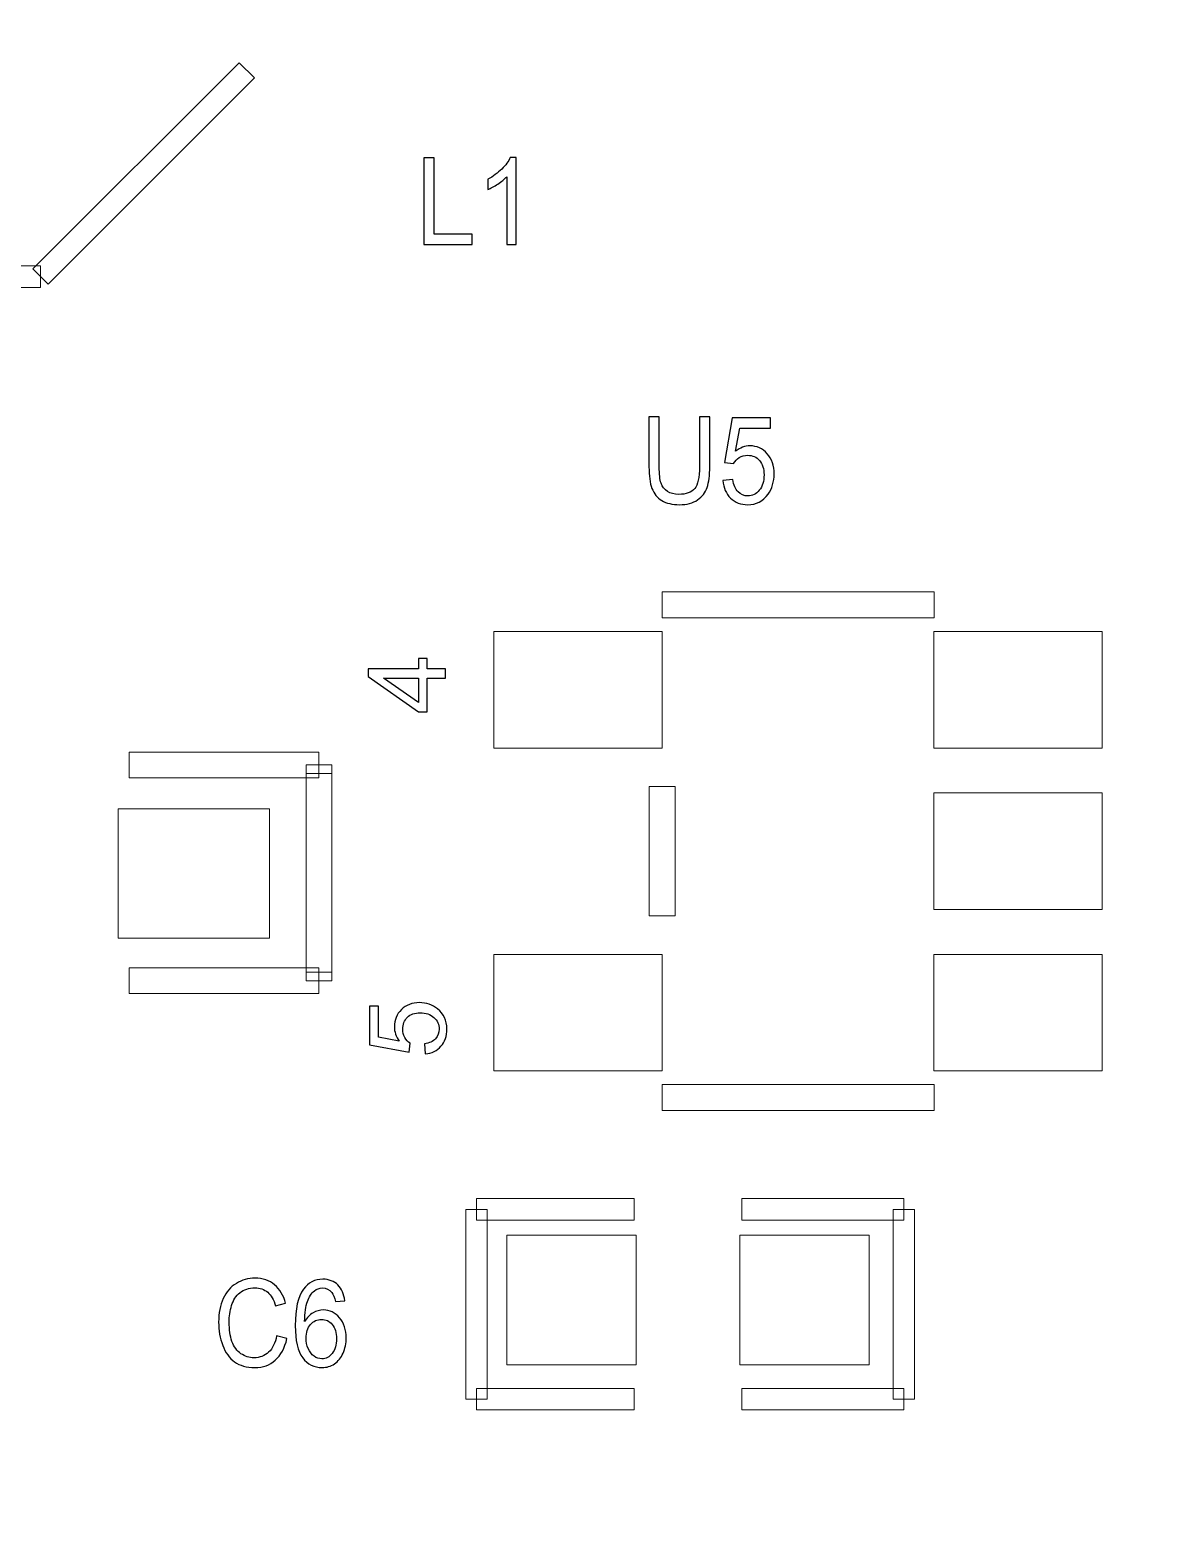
# Model space of a CAD drawing. Header units: millimetres. Extents: x -69 to 39, y -9 to 54.
# Drawn here: x -12.95 to -6.35, y 17.16 to 25.98 of the extents above; entities that cross this region are included whole.
import ezdxf

# ---------------------------------------------------------------- set-up
doc = ezdxf.new("R2010")
doc.units = ezdxf.units.MM
doc.header["$MEASUREMENT"] = 0
for name, color, linetype in [('BG_OUTLINE', 7, 'Continuous'), ('PG_SILKSCREEN_TOP', 7, 'Continuous'), ('PIN_TOP', 7, 'Continuous'), ('RD_SILKSCREEN_TOP', 7, 'Continuous')]:
    doc.layers.add(name, color=color, linetype=linetype)

msp = doc.modelspace()

# ---------------------------------------------------------------- linework, layer by layer
at = {"layer": 'BG_OUTLINE', "color": 176, "lineweight": 9}
msp.add_open_spline([(22.1252, -9.4051), (22.1252, -9.4051), (-56.3279, -9.4051), (-56.3279, -9.4051), (-56.3279, -9.4051), (-56.3279, -9.4051), (-56.3279, 41.6488), (-56.3279, 41.6488), (-56.3279, 41.6488), (-56.3279, 41.6488), (22.3259, 41.6488), (22.3259, 41.6488), (22.3259, 41.6488), (22.9318, 41.6492), (23.513, 41.4088), (23.9418, 40.9807), (23.9418, 40.9807), (24.3705, 40.5525), (24.6115, 39.9687), (24.6119, 39.3628), (24.6119, 39.3628), (24.6119, 39.3628), (24.6119, -7.1191), (24.6119, -7.1191), (24.6119, -7.1191), (24.6123, -7.725), (24.372, -8.3063), (23.9438, -8.735), (23.9438, -8.735), (23.5156, -9.1637), (22.9318, -9.4047), (22.3259, -9.4051), (22.3259, -9.4051), (22.3259, -9.4051), (22.1252, -9.4051), (22.1252, -9.4051)], degree=3, knots=[0, 0, 0, 0, 0.111111, 0.111111, 0.111111, 0.111111, 0.222222, 0.222222, 0.222222, 0.222222, 0.333333, 0.333333, 0.333333, 0.333333, 0.444444, 0.444444, 0.444444, 0.444444, 0.555556, 0.555556, 0.555556, 0.555556, 0.666667, 0.666667, 0.666667, 0.666667, 0.777778, 0.777778, 0.777778, 0.777778, 0.888889, 0.888889, 0.888889, 0.888889, 1, 1, 1, 1], dxfattribs=at)
at = {"layer": 'PG_SILKSCREEN_TOP', "lineweight": 9}
for points in [[(-11.7225, 25.7907), (-11.7225, 25.7907), (-11.6327, 25.7009), (-11.6327, 25.7009), (-11.6327, 25.7009), (-11.6327, 25.7009), (-12.8465, 24.4868), (-12.8465, 24.4868), (-12.8465, 24.4868), (-12.8465, 24.4868), (-12.9363, 24.5766), (-12.9363, 24.5766), (-12.9363, 24.5766), (-12.9363, 24.5766), (-11.7225, 25.7907), (-11.7225, 25.7907)], [(-12.8914, 24.5952), (-12.8914, 24.5952), (-12.8914, 24.4682), (-12.8914, 24.4682), (-12.8914, 24.4682), (-12.8914, 24.4682), (-17.6915, 24.4682), (-17.6915, 24.4682), (-17.6915, 24.4682), (-17.6915, 24.4682), (-17.6915, 24.5952), (-17.6915, 24.5952), (-17.6915, 24.5952), (-17.6915, 24.5952), (-12.8914, 24.5952), (-12.8914, 24.5952)], [(-9.2336, 22.5224), (-9.2336, 22.5224), (-9.2336, 22.6748), (-9.2336, 22.6748), (-9.2336, 22.6748), (-9.2336, 22.6748), (-7.6334, 22.6748), (-7.6334, 22.6748), (-7.6334, 22.6748), (-7.6334, 22.6748), (-7.6334, 22.5224), (-7.6334, 22.5224), (-7.6334, 22.5224), (-7.6334, 22.5224), (-9.2336, 22.5224), (-9.2336, 22.5224)], [(-12.3705, 21.5803), (-12.3705, 21.5803), (-12.3705, 21.7327), (-12.3705, 21.7327), (-12.3705, 21.7327), (-12.3705, 21.7327), (-11.2529, 21.7327), (-11.2529, 21.7327), (-11.2529, 21.7327), (-11.2529, 21.7327), (-11.2529, 21.5803), (-11.2529, 21.5803), (-11.2529, 21.5803), (-11.2529, 21.5803), (-12.3705, 21.5803), (-12.3705, 21.5803)], [(-11.3291, 21.6565), (-11.3291, 21.6565), (-11.1767, 21.6565), (-11.1767, 21.6565), (-11.1767, 21.6565), (-11.1767, 21.6565), (-11.1767, 21.6057), (-11.1767, 21.6057), (-11.1767, 21.6057), (-11.1767, 21.6057), (-11.3291, 21.6057), (-11.3291, 21.6057), (-11.3291, 21.6057), (-11.3291, 21.6057), (-11.3291, 21.6565), (-11.3291, 21.6565)], [(-11.3291, 21.6057), (-11.3291, 21.6057), (-11.1767, 21.6057), (-11.1767, 21.6057), (-11.1767, 21.6057), (-11.1767, 21.6057), (-11.1767, 20.4373), (-11.1767, 20.4373), (-11.1767, 20.4373), (-11.1767, 20.4373), (-11.3291, 20.4373), (-11.3291, 20.4373), (-11.3291, 20.4373), (-11.3291, 20.4373), (-11.3291, 21.6057), (-11.3291, 21.6057)], [(-9.1574, 20.7675), (-9.1574, 20.7675), (-9.3098, 20.7675), (-9.3098, 20.7675), (-9.3098, 20.7675), (-9.3098, 20.7675), (-9.3098, 21.5295), (-9.3098, 21.5295), (-9.3098, 21.5295), (-9.3098, 21.5295), (-9.1574, 21.5295), (-9.1574, 21.5295), (-9.1574, 21.5295), (-9.1574, 21.5295), (-9.1574, 20.7675), (-9.1574, 20.7675)], [(-11.2529, 20.4627), (-11.2529, 20.4627), (-11.2529, 20.3103), (-11.2529, 20.3103), (-11.2529, 20.3103), (-11.2529, 20.3103), (-12.3705, 20.3103), (-12.3705, 20.3103), (-12.3705, 20.3103), (-12.3705, 20.3103), (-12.3705, 20.4627), (-12.3705, 20.4627), (-12.3705, 20.4627), (-12.3705, 20.4627), (-11.2529, 20.4627), (-11.2529, 20.4627)], [(-11.3291, 20.4373), (-11.3291, 20.4373), (-11.1767, 20.4373), (-11.1767, 20.4373), (-11.1767, 20.4373), (-11.1767, 20.4373), (-11.1767, 20.3865), (-11.1767, 20.3865), (-11.1767, 20.3865), (-11.1767, 20.3865), (-11.3291, 20.3865), (-11.3291, 20.3865), (-11.3291, 20.3865), (-11.3291, 20.3865), (-11.3291, 20.4373), (-11.3291, 20.4373)], [(-7.6334, 19.7747), (-7.6334, 19.7747), (-7.6334, 19.6223), (-7.6334, 19.6223), (-7.6334, 19.6223), (-7.6334, 19.6223), (-9.2336, 19.6223), (-9.2336, 19.6223), (-9.2336, 19.6223), (-9.2336, 19.6223), (-9.2336, 19.7747), (-9.2336, 19.7747), (-9.2336, 19.7747), (-9.2336, 19.7747), (-7.6334, 19.7747), (-7.6334, 19.7747)], [(-9.3987, 19.1038), (-9.3987, 19.1038), (-9.3987, 18.9768), (-9.3987, 18.9768), (-9.3987, 18.9768), (-9.3987, 18.9768), (-10.3258, 18.9768), (-10.3258, 18.9768), (-10.3258, 18.9768), (-10.3258, 18.9768), (-10.3258, 19.1038), (-10.3258, 19.1038), (-10.3258, 19.1038), (-10.3258, 19.1038), (-9.3987, 19.1038), (-9.3987, 19.1038)], [(-8.7637, 18.9768), (-8.7637, 18.9768), (-8.7637, 19.1038), (-8.7637, 19.1038), (-8.7637, 19.1038), (-8.7637, 19.1038), (-7.8112, 19.1038), (-7.8112, 19.1038), (-7.8112, 19.1038), (-7.8112, 19.1038), (-7.8112, 18.9768), (-7.8112, 18.9768), (-7.8112, 18.9768), (-7.8112, 18.9768), (-8.7637, 18.9768), (-8.7637, 18.9768)], [(-10.3893, 19.0403), (-10.3893, 19.0403), (-10.2623, 19.0403), (-10.2623, 19.0403), (-10.2623, 19.0403), (-10.2623, 19.0403), (-10.2623, 17.9227), (-10.2623, 17.9227), (-10.2623, 17.9227), (-10.2623, 17.9227), (-10.3893, 17.9227), (-10.3893, 17.9227), (-10.3893, 17.9227), (-10.3893, 17.9227), (-10.3893, 19.0403), (-10.3893, 19.0403)], [(-7.8747, 19.0403), (-7.8747, 19.0403), (-7.7477, 19.0403), (-7.7477, 19.0403), (-7.7477, 19.0403), (-7.7477, 19.0403), (-7.7477, 17.9227), (-7.7477, 17.9227), (-7.7477, 17.9227), (-7.7477, 17.9227), (-7.8747, 17.9227), (-7.8747, 17.9227), (-7.8747, 17.9227), (-7.8747, 17.9227), (-7.8747, 19.0403), (-7.8747, 19.0403)], [(-10.3258, 17.8592), (-10.3258, 17.8592), (-10.3258, 17.9862), (-10.3258, 17.9862), (-10.3258, 17.9862), (-10.3258, 17.9862), (-9.3987, 17.9862), (-9.3987, 17.9862), (-9.3987, 17.9862), (-9.3987, 17.9862), (-9.3987, 17.8592), (-9.3987, 17.8592), (-9.3987, 17.8592), (-9.3987, 17.8592), (-10.3258, 17.8592), (-10.3258, 17.8592)], [(-7.8112, 17.9862), (-7.8112, 17.9862), (-7.8112, 17.8592), (-7.8112, 17.8592), (-7.8112, 17.8592), (-7.8112, 17.8592), (-8.7637, 17.8592), (-8.7637, 17.8592), (-8.7637, 17.8592), (-8.7637, 17.8592), (-8.7637, 17.9862), (-8.7637, 17.9862), (-8.7637, 17.9862), (-8.7637, 17.9862), (-7.8112, 17.9862), (-7.8112, 17.9862)]]:
    msp.add_open_spline(points, degree=3, knots=[0, 0, 0, 0, 0.25, 0.25, 0.25, 0.25, 0.5, 0.5, 0.5, 0.5, 0.75, 0.75, 0.75, 0.75, 1, 1, 1, 1], dxfattribs=at)
at = {"layer": 'PG_SILKSCREEN_TOP'}
for points, knots in [([(-10.5079, 22.1665), (-10.5079, 22.1665), (-10.6167, 22.1665), (-10.6167, 22.1665), (-10.6167, 22.1665), (-10.6167, 22.1665), (-10.6167, 21.9693), (-10.6167, 21.9693), (-10.6167, 21.9693), (-10.6167, 21.9693), (-10.6679, 21.9693), (-10.6679, 21.9693), (-10.6679, 21.9693), (-10.6679, 21.9693), (-10.9625, 22.1768), (-10.9625, 22.1768), (-10.9625, 22.1768), (-10.9625, 22.1768), (-10.9625, 22.2224), (-10.9625, 22.2224), (-10.9625, 22.2224), (-10.9625, 22.2224), (-10.6679, 22.2224), (-10.6679, 22.2224), (-10.6679, 22.2224), (-10.6679, 22.2224), (-10.6679, 22.2838), (-10.6679, 22.2838), (-10.6679, 22.2838), (-10.6679, 22.2838), (-10.6167, 22.2838), (-10.6167, 22.2838), (-10.6167, 22.2838), (-10.6167, 22.2838), (-10.6167, 22.2224), (-10.6167, 22.2224), (-10.6167, 22.2224), (-10.6167, 22.2224), (-10.5079, 22.2224), (-10.5079, 22.2224), (-10.5079, 22.2224), (-10.5079, 22.2224), (-10.5079, 22.1665), (-10.5079, 22.1665)], [0, 0, 0, 0, 0.090909, 0.090909, 0.090909, 0.090909, 0.181818, 0.181818, 0.181818, 0.181818, 0.272727, 0.272727, 0.272727, 0.272727, 0.363636, 0.363636, 0.363636, 0.363636, 0.454545, 0.454545, 0.454545, 0.454545, 0.545455, 0.545455, 0.545455, 0.545455, 0.636364, 0.636364, 0.636364, 0.636364, 0.727273, 0.727273, 0.727273, 0.727273, 0.818182, 0.818182, 0.818182, 0.818182, 0.909091, 0.909091, 0.909091, 0.909091, 1, 1, 1, 1]), ([(-10.6679, 22.1665), (-10.6679, 22.1665), (-10.8728, 22.1665), (-10.8728, 22.1665), (-10.8728, 22.1665), (-10.8728, 22.1665), (-10.6679, 22.0243), (-10.6679, 22.0243), (-10.6679, 22.0243), (-10.6679, 22.0243), (-10.6679, 22.1665), (-10.6679, 22.1665)], [0, 0, 0, 0, 0.333333, 0.333333, 0.333333, 0.333333, 0.666667, 0.666667, 0.666667, 0.666667, 1, 1, 1, 1]), ([(-10.627, 19.9557), (-10.627, 19.9557), (-10.6319, 20.0143), (-10.6319, 20.0143), (-10.6319, 20.0143), (-10.6034, 20.0186), (-10.582, 20.0287), (-10.5676, 20.0444), (-10.5676, 20.0444), (-10.5532, 20.0603), (-10.546, 20.0794), (-10.546, 20.1017), (-10.546, 20.1017), (-10.546, 20.1286), (-10.5562, 20.1513), (-10.5764, 20.1699), (-10.5764, 20.1699), (-10.5967, 20.1885), (-10.6236, 20.1978), (-10.657, 20.1978), (-10.657, 20.1978), (-10.6889, 20.1978), (-10.714, 20.1889), (-10.7324, 20.171), (-10.7324, 20.171), (-10.7508, 20.1531), (-10.76, 20.1297), (-10.76, 20.1007), (-10.76, 20.1007), (-10.76, 20.0828), (-10.7559, 20.0666), (-10.7477, 20.0521), (-10.7477, 20.0521), (-10.7396, 20.0376), (-10.729, 20.0262), (-10.716, 20.018), (-10.716, 20.018), (-10.716, 20.018), (-10.7227, 19.9656), (-10.7227, 19.9656), (-10.7227, 19.9656), (-10.7227, 19.9656), (-10.9562, 20.0096), (-10.9562, 20.0096), (-10.9562, 20.0096), (-10.9562, 20.0096), (-10.9562, 20.2357), (-10.9562, 20.2357), (-10.9562, 20.2357), (-10.9562, 20.2357), (-10.9029, 20.2357), (-10.9029, 20.2357), (-10.9029, 20.2357), (-10.9029, 20.2357), (-10.9029, 20.0543), (-10.9029, 20.0543), (-10.9029, 20.0543), (-10.9029, 20.0543), (-10.7807, 20.0297), (-10.7807, 20.0297), (-10.7807, 20.0297), (-10.7998, 20.057), (-10.8093, 20.0857), (-10.8093, 20.1157), (-10.8093, 20.1157), (-10.8093, 20.1554), (-10.7956, 20.1888), (-10.768, 20.2161), (-10.768, 20.2161), (-10.7405, 20.2434), (-10.7052, 20.2571), (-10.662, 20.2571), (-10.662, 20.2571), (-10.6208, 20.2571), (-10.5853, 20.245), (-10.5553, 20.2211), (-10.5553, 20.2211), (-10.5186, 20.1919), (-10.5002, 20.1521), (-10.5002, 20.1017), (-10.5002, 20.1017), (-10.5002, 20.0603), (-10.5117, 20.0266), (-10.5349, 20.0004), (-10.5349, 20.0004), (-10.5581, 19.9743), (-10.5888, 19.9594), (-10.627, 19.9557)], [0, 0, 0, 0, 0.045455, 0.045455, 0.045455, 0.045455, 0.090909, 0.090909, 0.090909, 0.090909, 0.136364, 0.136364, 0.136364, 0.136364, 0.181818, 0.181818, 0.181818, 0.181818, 0.227273, 0.227273, 0.227273, 0.227273, 0.272727, 0.272727, 0.272727, 0.272727, 0.318182, 0.318182, 0.318182, 0.318182, 0.363636, 0.363636, 0.363636, 0.363636, 0.409091, 0.409091, 0.409091, 0.409091, 0.454545, 0.454545, 0.454545, 0.454545, 0.5, 0.5, 0.5, 0.5, 0.545455, 0.545455, 0.545455, 0.545455, 0.590909, 0.590909, 0.590909, 0.590909, 0.636364, 0.636364, 0.636364, 0.636364, 0.681818, 0.681818, 0.681818, 0.681818, 0.727273, 0.727273, 0.727273, 0.727273, 0.772727, 0.772727, 0.772727, 0.772727, 0.818182, 0.818182, 0.818182, 0.818182, 0.863636, 0.863636, 0.863636, 0.863636, 0.909091, 0.909091, 0.909091, 0.909091, 0.954545, 0.954545, 0.954545, 0.954545, 1, 1, 1, 1])]:
    msp.add_open_spline(points, degree=3, knots=knots, dxfattribs=at)
at = {"layer": 'PIN_TOP', "color": 8, "lineweight": 9}
for points in [[(-9.2331, 21.7556), (-9.2331, 21.7556), (-10.2237, 21.7556), (-10.2237, 21.7556), (-10.2237, 21.7556), (-10.2237, 21.7556), (-10.2237, 22.4414), (-10.2237, 22.4414), (-10.2237, 22.4414), (-10.2237, 22.4414), (-9.2331, 22.4414), (-9.2331, 22.4414), (-9.2331, 22.4414), (-9.2331, 22.4414), (-9.2331, 21.7556), (-9.2331, 21.7556)], [(-6.6433, 21.7556), (-6.6433, 21.7556), (-7.6339, 21.7556), (-7.6339, 21.7556), (-7.6339, 21.7556), (-7.6339, 21.7556), (-7.6339, 22.4414), (-7.6339, 22.4414), (-7.6339, 22.4414), (-7.6339, 22.4414), (-6.6433, 22.4414), (-6.6433, 22.4414), (-6.6433, 22.4414), (-6.6433, 22.4414), (-6.6433, 21.7556), (-6.6433, 21.7556)], [(-6.6433, 20.8056), (-6.6433, 20.8056), (-7.6339, 20.8056), (-7.6339, 20.8056), (-7.6339, 20.8056), (-7.6339, 20.8056), (-7.6339, 21.4914), (-7.6339, 21.4914), (-7.6339, 21.4914), (-7.6339, 21.4914), (-6.6433, 21.4914), (-6.6433, 21.4914), (-6.6433, 21.4914), (-6.6433, 21.4914), (-6.6433, 20.8056), (-6.6433, 20.8056)], [(-11.545, 21.399), (-11.545, 21.399), (-11.545, 20.637), (-11.545, 20.637), (-11.545, 20.637), (-11.545, 20.637), (-12.434, 20.637), (-12.434, 20.637), (-12.434, 20.637), (-12.434, 20.637), (-12.434, 21.399), (-12.434, 21.399), (-12.434, 21.399), (-12.434, 21.399), (-11.545, 21.399), (-11.545, 21.399)], [(-9.2331, 19.8557), (-9.2331, 19.8557), (-10.2237, 19.8557), (-10.2237, 19.8557), (-10.2237, 19.8557), (-10.2237, 19.8557), (-10.2237, 20.5415), (-10.2237, 20.5415), (-10.2237, 20.5415), (-10.2237, 20.5415), (-9.2331, 20.5415), (-9.2331, 20.5415), (-9.2331, 20.5415), (-9.2331, 20.5415), (-9.2331, 19.8557), (-9.2331, 19.8557)], [(-6.6433, 19.8557), (-6.6433, 19.8557), (-7.6339, 19.8557), (-7.6339, 19.8557), (-7.6339, 19.8557), (-7.6339, 19.8557), (-7.6339, 20.5415), (-7.6339, 20.5415), (-7.6339, 20.5415), (-7.6339, 20.5415), (-6.6433, 20.5415), (-6.6433, 20.5415), (-6.6433, 20.5415), (-6.6433, 20.5415), (-6.6433, 19.8557), (-6.6433, 19.8557)], [(-10.148, 18.1259), (-10.148, 18.1259), (-10.148, 18.8879), (-10.148, 18.8879), (-10.148, 18.8879), (-10.148, 18.8879), (-9.386, 18.8879), (-9.386, 18.8879), (-9.386, 18.8879), (-9.386, 18.8879), (-9.386, 18.1259), (-9.386, 18.1259), (-9.386, 18.1259), (-9.386, 18.1259), (-10.148, 18.1259), (-10.148, 18.1259)], [(-8.7764, 18.1259), (-8.7764, 18.1259), (-8.7764, 18.8879), (-8.7764, 18.8879), (-8.7764, 18.8879), (-8.7764, 18.8879), (-8.0144, 18.8879), (-8.0144, 18.8879), (-8.0144, 18.8879), (-8.0144, 18.8879), (-8.0144, 18.1259), (-8.0144, 18.1259), (-8.0144, 18.1259), (-8.0144, 18.1259), (-8.7764, 18.1259), (-8.7764, 18.1259)]]:
    msp.add_open_spline(points, degree=3, knots=[0, 0, 0, 0, 0.25, 0.25, 0.25, 0.25, 0.5, 0.5, 0.5, 0.5, 0.75, 0.75, 0.75, 0.75, 1, 1, 1, 1], dxfattribs=at)
at = {"layer": 'RD_SILKSCREEN_TOP', "color": 1}
for points, knots in [([(-10.635, 24.7212), (-10.635, 24.7212), (-10.635, 25.2303), (-10.635, 25.2303), (-10.635, 25.2303), (-10.635, 25.2303), (-10.5747, 25.2303), (-10.5747, 25.2303), (-10.5747, 25.2303), (-10.5747, 25.2303), (-10.5747, 24.7813), (-10.5747, 24.7813), (-10.5747, 24.7813), (-10.5747, 24.7813), (-10.3509, 24.7813), (-10.3509, 24.7813), (-10.3509, 24.7813), (-10.3509, 24.7813), (-10.3509, 24.7212), (-10.3509, 24.7212), (-10.3509, 24.7212), (-10.3509, 24.7212), (-10.635, 24.7212), (-10.635, 24.7212)], [0, 0, 0, 0, 0.166667, 0.166667, 0.166667, 0.166667, 0.333333, 0.333333, 0.333333, 0.333333, 0.5, 0.5, 0.5, 0.5, 0.666667, 0.666667, 0.666667, 0.666667, 0.833333, 0.833333, 0.833333, 0.833333, 1, 1, 1, 1]), ([(-10.0918, 24.7212), (-10.0918, 24.7212), (-10.1475, 24.7212), (-10.1475, 24.7212), (-10.1475, 24.7212), (-10.1475, 24.7212), (-10.1475, 25.1195), (-10.1475, 25.1195), (-10.1475, 25.1195), (-10.161, 25.1051), (-10.1786, 25.0908), (-10.2004, 25.0764), (-10.2004, 25.0764), (-10.2222, 25.0621), (-10.2419, 25.0513), (-10.2592, 25.0442), (-10.2592, 25.0442), (-10.2592, 25.0442), (-10.2592, 25.1045), (-10.2592, 25.1045), (-10.2592, 25.1045), (-10.2279, 25.121), (-10.2006, 25.1409), (-10.1773, 25.1643), (-10.1773, 25.1643), (-10.154, 25.1877), (-10.1374, 25.2104), (-10.1277, 25.2324), (-10.1277, 25.2324), (-10.1277, 25.2324), (-10.0918, 25.2324), (-10.0918, 25.2324), (-10.0918, 25.2324), (-10.0918, 25.2324), (-10.0918, 24.7212), (-10.0918, 24.7212)], [0, 0, 0, 0, 0.111111, 0.111111, 0.111111, 0.111111, 0.222222, 0.222222, 0.222222, 0.222222, 0.333333, 0.333333, 0.333333, 0.333333, 0.444444, 0.444444, 0.444444, 0.444444, 0.555556, 0.555556, 0.555556, 0.555556, 0.666667, 0.666667, 0.666667, 0.666667, 0.777778, 0.777778, 0.777778, 0.777778, 0.888889, 0.888889, 0.888889, 0.888889, 1, 1, 1, 1]), ([(-9.0134, 23.7064), (-9.0134, 23.7064), (-8.9531, 23.7064), (-8.9531, 23.7064), (-8.9531, 23.7064), (-8.9531, 23.7064), (-8.9531, 23.4122), (-8.9531, 23.4122), (-8.9531, 23.4122), (-8.9531, 23.3611), (-8.9584, 23.3205), (-8.9687, 23.2903), (-8.9687, 23.2903), (-8.9791, 23.2602), (-8.9977, 23.2358), (-9.0247, 23.217), (-9.0247, 23.217), (-9.0517, 23.198), (-9.087, 23.1886), (-9.1309, 23.1886), (-9.1309, 23.1886), (-9.1734, 23.1886), (-9.2083, 23.1968), (-9.2353, 23.2133), (-9.2353, 23.2133), (-9.2624, 23.2297), (-9.2818, 23.2535), (-9.2933, 23.2847), (-9.2933, 23.2847), (-9.305, 23.3158), (-9.3107, 23.3583), (-9.3107, 23.4122), (-9.3107, 23.4122), (-9.3107, 23.4122), (-9.3107, 23.7064), (-9.3107, 23.7064), (-9.3107, 23.7064), (-9.3107, 23.7064), (-9.2505, 23.7064), (-9.2505, 23.7064), (-9.2505, 23.7064), (-9.2505, 23.7064), (-9.2505, 23.4126), (-9.2505, 23.4126), (-9.2505, 23.4126), (-9.2505, 23.3683), (-9.2469, 23.3357), (-9.2395, 23.3149), (-9.2395, 23.3149), (-9.2322, 23.2939), (-9.2195, 23.2778), (-9.2018, 23.2664), (-9.2018, 23.2664), (-9.1838, 23.255), (-9.1619, 23.2493), (-9.1361, 23.2493), (-9.1361, 23.2493), (-9.0919, 23.2493), (-9.0603, 23.2606), (-9.0415, 23.2831), (-9.0415, 23.2831), (-9.0227, 23.3055), (-9.0134, 23.3487), (-9.0134, 23.4126), (-9.0134, 23.4126), (-9.0134, 23.4126), (-9.0134, 23.7064), (-9.0134, 23.7064)], [0, 0, 0, 0, 0.058824, 0.058824, 0.058824, 0.058824, 0.117647, 0.117647, 0.117647, 0.117647, 0.176471, 0.176471, 0.176471, 0.176471, 0.235294, 0.235294, 0.235294, 0.235294, 0.294118, 0.294118, 0.294118, 0.294118, 0.352941, 0.352941, 0.352941, 0.352941, 0.411765, 0.411765, 0.411765, 0.411765, 0.470588, 0.470588, 0.470588, 0.470588, 0.529412, 0.529412, 0.529412, 0.529412, 0.588235, 0.588235, 0.588235, 0.588235, 0.647059, 0.647059, 0.647059, 0.647059, 0.705882, 0.705882, 0.705882, 0.705882, 0.764706, 0.764706, 0.764706, 0.764706, 0.823529, 0.823529, 0.823529, 0.823529, 0.882353, 0.882353, 0.882353, 0.882353, 0.941176, 0.941176, 0.941176, 0.941176, 1, 1, 1, 1]), ([(-8.8757, 23.3306), (-8.8757, 23.3306), (-8.817, 23.3362), (-8.817, 23.3362), (-8.817, 23.3362), (-8.8127, 23.3042), (-8.8026, 23.2803), (-8.7868, 23.2642), (-8.7868, 23.2642), (-8.771, 23.248), (-8.7519, 23.24), (-8.7296, 23.24), (-8.7296, 23.24), (-8.7027, 23.24), (-8.6799, 23.2514), (-8.6615, 23.274), (-8.6615, 23.274), (-8.6428, 23.2967), (-8.6335, 23.3269), (-8.6335, 23.3643), (-8.6335, 23.3643), (-8.6335, 23.4), (-8.6424, 23.4281), (-8.6603, 23.4487), (-8.6603, 23.4487), (-8.6782, 23.4693), (-8.7016, 23.4796), (-8.7306, 23.4796), (-8.7306, 23.4796), (-8.7485, 23.4796), (-8.7648, 23.475), (-8.7792, 23.4659), (-8.7792, 23.4659), (-8.7937, 23.4568), (-8.805, 23.4449), (-8.8133, 23.4303), (-8.8133, 23.4303), (-8.8133, 23.4303), (-8.8657, 23.4379), (-8.8657, 23.4379), (-8.8657, 23.4379), (-8.8657, 23.4379), (-8.8216, 23.6994), (-8.8216, 23.6994), (-8.8216, 23.6994), (-8.8216, 23.6994), (-8.5956, 23.6994), (-8.5956, 23.6994), (-8.5956, 23.6994), (-8.5956, 23.6994), (-8.5956, 23.6397), (-8.5956, 23.6397), (-8.5956, 23.6397), (-8.5956, 23.6397), (-8.777, 23.6397), (-8.777, 23.6397), (-8.777, 23.6397), (-8.777, 23.6397), (-8.8016, 23.5029), (-8.8016, 23.5029), (-8.8016, 23.5029), (-8.7742, 23.5242), (-8.7456, 23.5349), (-8.7157, 23.5349), (-8.7157, 23.5349), (-8.6759, 23.5349), (-8.6425, 23.5195), (-8.6152, 23.4887), (-8.6152, 23.4887), (-8.5879, 23.4578), (-8.5742, 23.4182), (-8.5742, 23.3699), (-8.5742, 23.3699), (-8.5742, 23.3238), (-8.5863, 23.2839), (-8.6102, 23.2504), (-8.6102, 23.2504), (-8.6394, 23.2093), (-8.6792, 23.1886), (-8.7296, 23.1886), (-8.7296, 23.1886), (-8.771, 23.1886), (-8.8048, 23.2016), (-8.8308, 23.2275), (-8.8308, 23.2275), (-8.857, 23.2535), (-8.8719, 23.2879), (-8.8757, 23.3306)], [0, 0, 0, 0, 0.045455, 0.045455, 0.045455, 0.045455, 0.090909, 0.090909, 0.090909, 0.090909, 0.136364, 0.136364, 0.136364, 0.136364, 0.181818, 0.181818, 0.181818, 0.181818, 0.227273, 0.227273, 0.227273, 0.227273, 0.272727, 0.272727, 0.272727, 0.272727, 0.318182, 0.318182, 0.318182, 0.318182, 0.363636, 0.363636, 0.363636, 0.363636, 0.409091, 0.409091, 0.409091, 0.409091, 0.454545, 0.454545, 0.454545, 0.454545, 0.5, 0.5, 0.5, 0.5, 0.545455, 0.545455, 0.545455, 0.545455, 0.590909, 0.590909, 0.590909, 0.590909, 0.636364, 0.636364, 0.636364, 0.636364, 0.681818, 0.681818, 0.681818, 0.681818, 0.727273, 0.727273, 0.727273, 0.727273, 0.772727, 0.772727, 0.772727, 0.772727, 0.818182, 0.818182, 0.818182, 0.818182, 0.863636, 0.863636, 0.863636, 0.863636, 0.909091, 0.909091, 0.909091, 0.909091, 0.954545, 0.954545, 0.954545, 0.954545, 1, 1, 1, 1]), ([(-11.5019, 18.2961), (-11.5019, 18.2961), (-11.4417, 18.279), (-11.4417, 18.279), (-11.4417, 18.279), (-11.4543, 18.2238), (-11.4771, 18.1816), (-11.5098, 18.1524), (-11.5098, 18.1524), (-11.5425, 18.1234), (-11.5826, 18.1089), (-11.63, 18.1089), (-11.63, 18.1089), (-11.679, 18.1089), (-11.7188, 18.1201), (-11.7495, 18.1424), (-11.7495, 18.1424), (-11.7802, 18.1648), (-11.8036, 18.1971), (-11.8196, 18.2395), (-11.8196, 18.2395), (-11.8356, 18.2819), (-11.8436, 18.3274), (-11.8436, 18.376), (-11.8436, 18.376), (-11.8436, 18.429), (-11.8346, 18.4752), (-11.8165, 18.5147), (-11.8165, 18.5147), (-11.7983, 18.5542), (-11.7726, 18.5841), (-11.7392, 18.6047), (-11.7392, 18.6047), (-11.7058, 18.6252), (-11.6691, 18.6354), (-11.629, 18.6354), (-11.629, 18.6354), (-11.5835, 18.6354), (-11.5453, 18.6224), (-11.5143, 18.5965), (-11.5143, 18.5965), (-11.4833, 18.5705), (-11.4617, 18.5341), (-11.4496, 18.4871), (-11.4496, 18.4871), (-11.4496, 18.4871), (-11.5087, 18.4714), (-11.5087, 18.4714), (-11.5087, 18.4714), (-11.5193, 18.5085), (-11.5345, 18.5354), (-11.5547, 18.5524), (-11.5547, 18.5524), (-11.5747, 18.5693), (-11.5998, 18.5777), (-11.6303, 18.5777), (-11.6303, 18.5777), (-11.6652, 18.5777), (-11.6943, 18.5684), (-11.7178, 18.5497), (-11.7178, 18.5497), (-11.7414, 18.5308), (-11.7578, 18.5057), (-11.7673, 18.474), (-11.7673, 18.474), (-11.7768, 18.4425), (-11.7815, 18.4099), (-11.7815, 18.3764), (-11.7815, 18.3764), (-11.7815, 18.333), (-11.7759, 18.2953), (-11.7648, 18.2629), (-11.7648, 18.2629), (-11.7534, 18.2307), (-11.7359, 18.2065), (-11.7121, 18.1905), (-11.7121, 18.1905), (-11.6883, 18.1745), (-11.6626, 18.1666), (-11.6348, 18.1666), (-11.6348, 18.1666), (-11.6012, 18.1666), (-11.5727, 18.1775), (-11.5493, 18.1992), (-11.5493, 18.1992), (-11.5259, 18.221), (-11.5102, 18.2533), (-11.5019, 18.2961)], [0, 0, 0, 0, 0.045455, 0.045455, 0.045455, 0.045455, 0.090909, 0.090909, 0.090909, 0.090909, 0.136364, 0.136364, 0.136364, 0.136364, 0.181818, 0.181818, 0.181818, 0.181818, 0.227273, 0.227273, 0.227273, 0.227273, 0.272727, 0.272727, 0.272727, 0.272727, 0.318182, 0.318182, 0.318182, 0.318182, 0.363636, 0.363636, 0.363636, 0.363636, 0.409091, 0.409091, 0.409091, 0.409091, 0.454545, 0.454545, 0.454545, 0.454545, 0.5, 0.5, 0.5, 0.5, 0.545455, 0.545455, 0.545455, 0.545455, 0.590909, 0.590909, 0.590909, 0.590909, 0.636364, 0.636364, 0.636364, 0.636364, 0.681818, 0.681818, 0.681818, 0.681818, 0.727273, 0.727273, 0.727273, 0.727273, 0.772727, 0.772727, 0.772727, 0.772727, 0.818182, 0.818182, 0.818182, 0.818182, 0.863636, 0.863636, 0.863636, 0.863636, 0.909091, 0.909091, 0.909091, 0.909091, 0.954545, 0.954545, 0.954545, 0.954545, 1, 1, 1, 1]), ([(-11.1007, 18.502), (-11.1007, 18.502), (-11.1562, 18.4971), (-11.1562, 18.4971), (-11.1562, 18.4971), (-11.1612, 18.5217), (-11.1681, 18.5396), (-11.1772, 18.5506), (-11.1772, 18.5506), (-11.1923, 18.5685), (-11.211, 18.5774), (-11.2331, 18.5774), (-11.2331, 18.5774), (-11.2509, 18.5774), (-11.2664, 18.5718), (-11.2799, 18.5607), (-11.2799, 18.5607), (-11.2974, 18.5463), (-11.3113, 18.5254), (-11.3214, 18.4979), (-11.3214, 18.4979), (-11.3315, 18.4704), (-11.3368, 18.4311), (-11.3372, 18.3802), (-11.3372, 18.3802), (-11.3237, 18.403), (-11.3074, 18.4201), (-11.2879, 18.4312), (-11.2879, 18.4312), (-11.2686, 18.4423), (-11.2481, 18.4478), (-11.2269, 18.4478), (-11.2269, 18.4478), (-11.1895, 18.4478), (-11.1579, 18.4325), (-11.1318, 18.4018), (-11.1318, 18.4018), (-11.1056, 18.3711), (-11.0926, 18.3316), (-11.0926, 18.283), (-11.0926, 18.283), (-11.0926, 18.2509), (-11.0987, 18.2213), (-11.1111, 18.1938), (-11.1111, 18.1938), (-11.1233, 18.1664), (-11.1403, 18.1453), (-11.1618, 18.1308), (-11.1618, 18.1308), (-11.1832, 18.1162), (-11.2076, 18.1089), (-11.2349, 18.1089), (-11.2349, 18.1089), (-11.2814, 18.1089), (-11.3194, 18.128), (-11.3487, 18.1664), (-11.3487, 18.1664), (-11.3781, 18.2047), (-11.3927, 18.2679), (-11.3927, 18.3559), (-11.3927, 18.3559), (-11.3927, 18.4542), (-11.3765, 18.5257), (-11.344, 18.5704), (-11.344, 18.5704), (-11.3157, 18.6093), (-11.2777, 18.6288), (-11.2296, 18.6288), (-11.2296, 18.6288), (-11.1939, 18.6288), (-11.1646, 18.6176), (-11.1418, 18.5951), (-11.1418, 18.5951), (-11.1189, 18.5726), (-11.1053, 18.5416), (-11.1007, 18.502)], [0, 0, 0, 0, 0.052632, 0.052632, 0.052632, 0.052632, 0.105263, 0.105263, 0.105263, 0.105263, 0.157895, 0.157895, 0.157895, 0.157895, 0.210526, 0.210526, 0.210526, 0.210526, 0.263158, 0.263158, 0.263158, 0.263158, 0.315789, 0.315789, 0.315789, 0.315789, 0.368421, 0.368421, 0.368421, 0.368421, 0.421053, 0.421053, 0.421053, 0.421053, 0.473684, 0.473684, 0.473684, 0.473684, 0.526316, 0.526316, 0.526316, 0.526316, 0.578947, 0.578947, 0.578947, 0.578947, 0.631579, 0.631579, 0.631579, 0.631579, 0.684211, 0.684211, 0.684211, 0.684211, 0.736842, 0.736842, 0.736842, 0.736842, 0.789474, 0.789474, 0.789474, 0.789474, 0.842105, 0.842105, 0.842105, 0.842105, 0.894737, 0.894737, 0.894737, 0.894737, 0.947368, 0.947368, 0.947368, 0.947368, 1, 1, 1, 1]), ([(-11.3286, 18.2826), (-11.3286, 18.261), (-11.3245, 18.2404), (-11.3162, 18.2207), (-11.3162, 18.2207), (-11.3081, 18.201), (-11.2967, 18.1861), (-11.282, 18.1758), (-11.282, 18.1758), (-11.2674, 18.1655), (-11.252, 18.1603), (-11.2358, 18.1603), (-11.2358, 18.1603), (-11.2122, 18.1603), (-11.192, 18.1709), (-11.1751, 18.1923), (-11.1751, 18.1923), (-11.1581, 18.2136), (-11.1497, 18.2425), (-11.1497, 18.279), (-11.1497, 18.279), (-11.1497, 18.3142), (-11.158, 18.342), (-11.1748, 18.3623), (-11.1748, 18.3623), (-11.1915, 18.3825), (-11.2126, 18.3926), (-11.2379, 18.3926), (-11.2379, 18.3926), (-11.2632, 18.3926), (-11.2846, 18.3825), (-11.3022, 18.3623), (-11.3022, 18.3623), (-11.3197, 18.342), (-11.3286, 18.3154), (-11.3286, 18.2826)], [0, 0, 0, 0, 0.111111, 0.111111, 0.111111, 0.111111, 0.222222, 0.222222, 0.222222, 0.222222, 0.333333, 0.333333, 0.333333, 0.333333, 0.444444, 0.444444, 0.444444, 0.444444, 0.555556, 0.555556, 0.555556, 0.555556, 0.666667, 0.666667, 0.666667, 0.666667, 0.777778, 0.777778, 0.777778, 0.777778, 0.888889, 0.888889, 0.888889, 0.888889, 1, 1, 1, 1])]:
    msp.add_open_spline(points, degree=3, knots=knots, dxfattribs=at)

doc.saveas('drawing.dxf')
